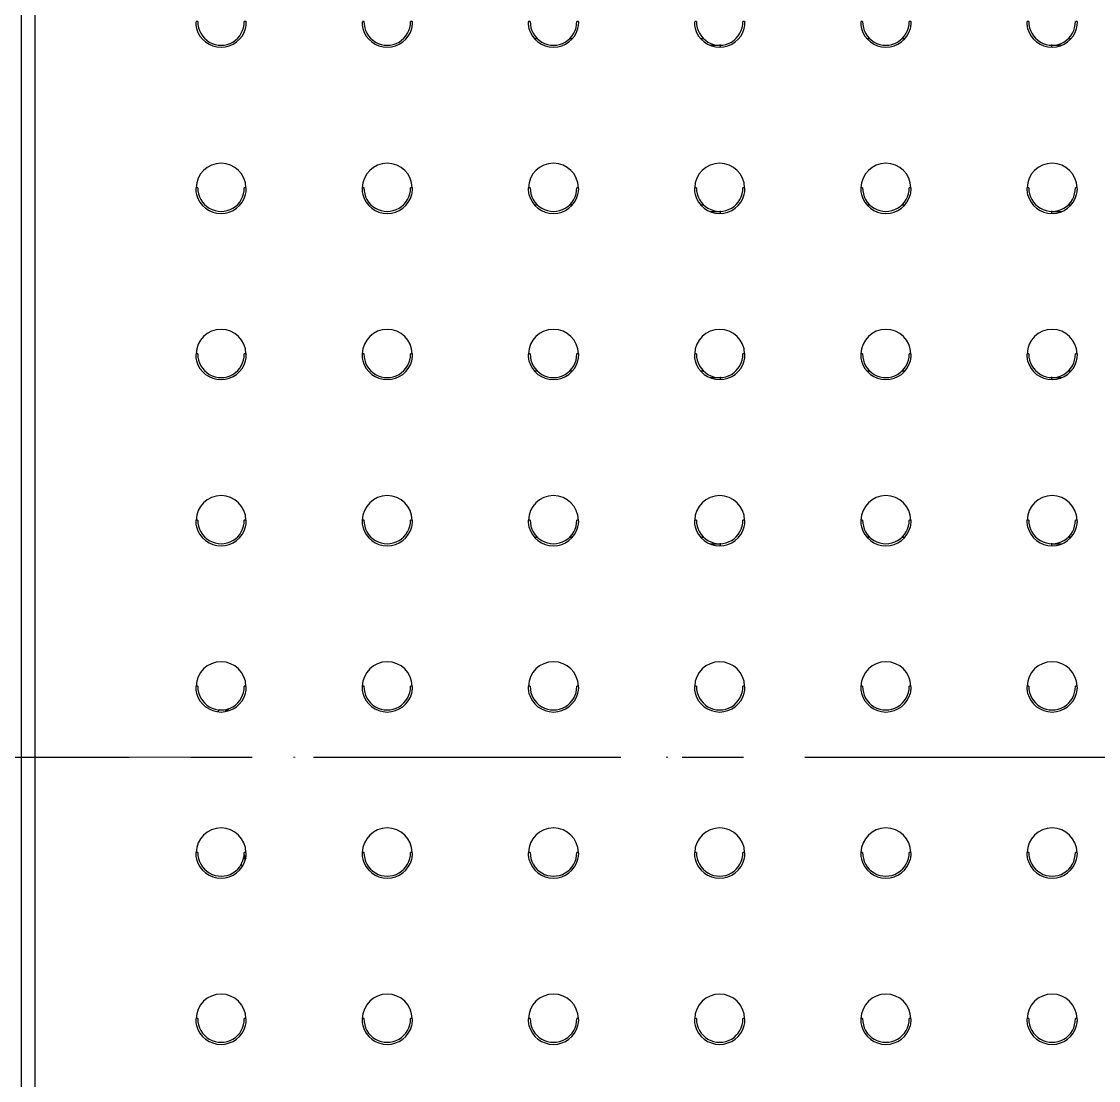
# Model space of a CAD drawing. Header units: millimetres. Extents: x 2151 to 2806, y 681 to 1136.
# Drawn here: x 2219.5 to 2284.3, y 1007.7 to 1071.4 of the extents above; entities that cross this region are included whole.
import ezdxf

# ---------------------------------------------------------------- set-up
doc = ezdxf.new("R2010")
doc.units = ezdxf.units.MM
doc.linetypes.add('CENTER', pattern=[50.8, 31.75, -6.35, 6.35, -6.35])
doc.linetypes.add('DIVIDE', pattern=[31.75, 12.7, -6.35, 0, -6.35, 0, -6.35])
doc.layers.add('hatch', color=56, linetype='Continuous', lineweight=9)

msp = doc.modelspace()

# ---------------------------------------------------------------- linework, layer by layer
at = {"color": 7, "linetype": 'Continuous'}
for p, q in [((2219.494, 966.39), (2219.494, 1086.39)), ((2220.294, 1086.39), (2220.294, 966.39)), ((2230.095, 1071.414), (2229.995, 1071.414)), ((2232.994, 1071.414), (2232.894, 1071.414)), ((2233, 1071.409), (2233.005, 1071.403)), ((2240.095, 1071.414), (2239.995, 1071.414)), ((2242.994, 1071.414), (2242.894, 1071.414)), ((2243, 1071.409), (2243.005, 1071.403)), ((2250.095, 1071.414), (2249.995, 1071.414)), ((2252.994, 1071.414), (2252.894, 1071.414)), ((2253, 1071.409), (2253.005, 1071.403)), ((2260.095, 1071.414), (2259.995, 1071.414)), ((2262.994, 1071.414), (2262.894, 1071.414)), ((2263, 1071.409), (2263.005, 1071.403)), ((2270.095, 1071.414), (2269.995, 1071.414)), ((2272.994, 1071.414), (2272.894, 1071.414)), ((2273, 1071.409), (2273.005, 1071.403)), ((2280.095, 1071.414), (2279.995, 1071.414)), ((2282.994, 1071.414), (2282.894, 1071.414)), ((2283, 1071.409), (2283.005, 1071.403)), ((2250.371, 1070.39), (2250.546, 1070.39)), ((2252.443, 1070.39), (2252.618, 1070.39)), ((2260.371, 1070.39), (2260.546, 1070.39)), ((2270.371, 1070.39), (2270.546, 1070.39)), ((2272.443, 1070.39), (2272.618, 1070.39)), ((2282.443, 1070.39), (2282.618, 1070.39)), ((2260.926, 1069.988), (2261.494, 1069.988)), ((2261.521, 1070.025), (2261.521, 1069.87)), ((2281.468, 1069.87), (2281.468, 1070.025)), ((2281.494, 1069.988), (2282.063, 1069.988)), ((2230.095, 1061.414), (2229.995, 1061.414)), ((2232.994, 1061.414), (2232.894, 1061.414)), ((2233, 1061.409), (2233.005, 1061.403)), ((2240.095, 1061.414), (2239.995, 1061.414)), ((2242.994, 1061.414), (2242.894, 1061.414)), ((2243, 1061.409), (2243.005, 1061.403)), ((2250.095, 1061.414), (2249.995, 1061.414)), ((2252.994, 1061.414), (2252.894, 1061.414)), ((2253, 1061.409), (2253.005, 1061.403)), ((2260.095, 1061.414), (2259.995, 1061.414)), ((2262.994, 1061.414), (2262.894, 1061.414)), ((2263, 1061.409), (2263.005, 1061.403)), ((2270.095, 1061.414), (2269.995, 1061.414)), ((2272.994, 1061.414), (2272.894, 1061.414)), ((2273, 1061.409), (2273.005, 1061.403)), ((2280.095, 1061.414), (2279.995, 1061.414)), ((2282.994, 1061.414), (2282.894, 1061.414)), ((2283, 1061.409), (2283.005, 1061.403)), ((2250.371, 1060.39), (2250.546, 1060.39)), ((2252.443, 1060.39), (2252.618, 1060.39)), ((2260.371, 1060.39), (2260.546, 1060.39)), ((2261.521, 1060.025), (2261.521, 1059.87)), ((2270.371, 1060.39), (2270.546, 1060.39)), ((2272.443, 1060.39), (2272.618, 1060.39)), ((2281.468, 1059.87), (2281.468, 1060.025)), ((2282.443, 1060.39), (2282.618, 1060.39)), ((2260.926, 1059.988), (2261.494, 1059.988)), ((2281.494, 1059.988), (2282.063, 1059.988)), ((2230.095, 1051.414), (2229.995, 1051.414)), ((2232.994, 1051.414), (2232.894, 1051.414)), ((2233, 1051.409), (2233.005, 1051.403)), ((2240.095, 1051.414), (2239.995, 1051.414)), ((2242.994, 1051.414), (2242.894, 1051.414)), ((2243, 1051.409), (2243.005, 1051.403)), ((2250.095, 1051.414), (2249.995, 1051.414)), ((2252.994, 1051.414), (2252.894, 1051.414)), ((2253, 1051.409), (2253.005, 1051.403)), ((2260.095, 1051.414), (2259.995, 1051.414)), ((2262.994, 1051.414), (2262.894, 1051.414)), ((2263, 1051.409), (2263.005, 1051.403)), ((2270.095, 1051.414), (2269.995, 1051.414)), ((2272.994, 1051.414), (2272.894, 1051.414)), ((2273, 1051.409), (2273.005, 1051.403)), ((2280.095, 1051.414), (2279.995, 1051.414)), ((2282.994, 1051.414), (2282.894, 1051.414)), ((2283, 1051.409), (2283.005, 1051.403)), ((2250.371, 1050.39), (2250.546, 1050.39)), ((2252.443, 1050.39), (2252.618, 1050.39)), ((2260.371, 1050.39), (2260.546, 1050.39)), ((2270.371, 1050.39), (2270.546, 1050.39)), ((2272.443, 1050.39), (2272.618, 1050.39)), ((2282.443, 1050.39), (2282.618, 1050.39)), ((2260.926, 1049.988), (2261.494, 1049.988)), ((2261.521, 1050.025), (2261.521, 1049.87)), ((2281.468, 1049.87), (2281.468, 1050.025)), ((2281.494, 1049.988), (2282.063, 1049.988)), ((2230.095, 1041.414), (2229.995, 1041.414)), ((2232.994, 1041.414), (2232.894, 1041.414)), ((2233, 1041.409), (2233.005, 1041.403)), ((2240.095, 1041.414), (2239.995, 1041.414)), ((2242.994, 1041.414), (2242.894, 1041.414)), ((2243, 1041.409), (2243.005, 1041.403)), ((2250.095, 1041.414), (2249.995, 1041.414)), ((2252.994, 1041.414), (2252.894, 1041.414)), ((2253, 1041.409), (2253.005, 1041.403)), ((2260.095, 1041.414), (2259.995, 1041.414)), ((2262.994, 1041.414), (2262.894, 1041.414)), ((2263, 1041.409), (2263.005, 1041.403)), ((2270.095, 1041.414), (2269.995, 1041.414)), ((2272.994, 1041.414), (2272.894, 1041.414)), ((2273, 1041.409), (2273.005, 1041.403)), ((2280.095, 1041.414), (2279.995, 1041.414)), ((2282.994, 1041.414), (2282.894, 1041.414)), ((2283, 1041.409), (2283.005, 1041.403)), ((2250.371, 1040.39), (2250.546, 1040.39)), ((2252.443, 1040.39), (2252.618, 1040.39)), ((2260.371, 1040.39), (2260.546, 1040.39)), ((2260.926, 1039.988), (2261.494, 1039.988)), ((2261.521, 1040.025), (2261.521, 1039.87)), ((2270.371, 1040.39), (2270.546, 1040.39)), ((2272.443, 1040.39), (2272.618, 1040.39)), ((2281.468, 1039.87), (2281.468, 1040.025)), ((2281.494, 1039.988), (2282.063, 1039.988)), ((2282.443, 1040.39), (2282.618, 1040.39)), ((2230.095, 1031.414), (2229.995, 1031.414)), ((2232.994, 1031.414), (2232.894, 1031.414)), ((2233, 1031.409), (2233.005, 1031.403)), ((2240.095, 1031.414), (2239.995, 1031.414)), ((2242.994, 1031.414), (2242.894, 1031.414)), ((2243, 1031.409), (2243.005, 1031.403)), ((2250.095, 1031.414), (2249.995, 1031.414)), ((2252.994, 1031.414), (2252.894, 1031.414)), ((2253, 1031.409), (2253.005, 1031.403)), ((2260.095, 1031.414), (2259.995, 1031.414)), ((2262.994, 1031.414), (2262.894, 1031.414)), ((2263, 1031.409), (2263.005, 1031.403)), ((2270.095, 1031.414), (2269.995, 1031.414)), ((2272.994, 1031.414), (2272.894, 1031.414)), ((2273, 1031.409), (2273.005, 1031.403)), ((2280.095, 1031.414), (2279.995, 1031.414)), ((2282.994, 1031.414), (2282.894, 1031.414)), ((2283, 1031.409), (2283.005, 1031.403)), ((2230.095, 1021.414), (2229.995, 1021.414)), ((2232.994, 1021.414), (2232.894, 1021.414)), ((2233, 1021.409), (2233.005, 1021.403)), ((2240.095, 1021.414), (2239.995, 1021.414)), ((2242.994, 1021.414), (2242.894, 1021.414)), ((2243, 1021.409), (2243.005, 1021.403)), ((2250.095, 1021.414), (2249.995, 1021.414)), ((2252.994, 1021.414), (2252.894, 1021.414)), ((2253, 1021.409), (2253.005, 1021.403)), ((2260.095, 1021.414), (2259.995, 1021.414)), ((2262.994, 1021.414), (2262.894, 1021.414)), ((2263, 1021.409), (2263.005, 1021.403)), ((2270.095, 1021.414), (2269.995, 1021.414)), ((2272.994, 1021.414), (2272.894, 1021.414)), ((2273, 1021.409), (2273.005, 1021.403)), ((2280.095, 1021.414), (2279.995, 1021.414)), ((2282.994, 1021.414), (2282.894, 1021.414)), ((2283, 1021.409), (2283.005, 1021.403)), ((2230.095, 1011.414), (2229.995, 1011.414)), ((2232.994, 1011.414), (2232.894, 1011.414)), ((2233, 1011.409), (2233.005, 1011.403)), ((2240.095, 1011.414), (2239.995, 1011.414)), ((2242.994, 1011.414), (2242.894, 1011.414)), ((2243, 1011.409), (2243.005, 1011.403)), ((2250.095, 1011.414), (2249.995, 1011.414)), ((2252.994, 1011.414), (2252.894, 1011.414)), ((2253, 1011.409), (2253.005, 1011.403)), ((2260.095, 1011.414), (2259.995, 1011.414)), ((2262.994, 1011.414), (2262.894, 1011.414)), ((2263, 1011.409), (2263.005, 1011.403)), ((2270.095, 1011.414), (2269.995, 1011.414)), ((2272.994, 1011.414), (2272.894, 1011.414)), ((2273, 1011.409), (2273.005, 1011.403)), ((2280.095, 1011.414), (2279.995, 1011.414)), ((2282.994, 1011.414), (2282.894, 1011.414)), ((2283, 1011.409), (2283.005, 1011.403))]:
    msp.add_line(p, q, dxfattribs=at)
at = {"color": 1, "linetype": 'CENTER', "ltscale": 0.582}
msp.add_line((2207.494, 1027.14), (2425.494, 1027.14), dxfattribs=at)
at = {"color": 7, "linetype": 'Continuous'}
for centre, radius, start, end in [((2231.295, 1071.339), 1.319, 187.31204, 194.7472), ((2231.494, 1071.39), 1.4, 178.99954, 1.00046), ((2241.295, 1071.339), 1.319, 187.31203, 194.7472), ((2241.494, 1071.39), 1.4, 178.99954, 1.00046), ((2251.295, 1071.339), 1.319, 187.31203, 194.7472), ((2251.494, 1071.39), 1.4, 178.99954, 1.00046), ((2261.295, 1071.339), 1.319, 187.31203, 194.7472), ((2261.494, 1071.39), 1.4, 178.99954, 1.00046), ((2271.295, 1071.339), 1.319, 187.31203, 194.7472), ((2271.494, 1071.39), 1.4, 178.99954, 1.00046), ((2281.295, 1071.339), 1.319, 187.31203, 194.7472), ((2281.494, 1071.39), 1.4, 178.99954, 1.00046), ((2231.494, 1071.39), 1.524, 194.67807, 345.32193), ((2241.494, 1071.39), 1.524, 194.67807, 345.32193), ((2251.494, 1071.39), 1.524, 194.67807, 345.32193), ((2261.494, 1071.39), 1.524, 194.67807, 345.32193), ((2271.494, 1071.39), 1.524, 194.67807, 345.32193), ((2281.494, 1071.39), 1.524, 194.67807, 345.32193), ((2231.494, 1061.39), 1.5, 0.93375, 179.06625), ((2241.494, 1061.39), 1.5, 0.93375, 179.06625), ((2251.494, 1061.39), 1.5, 0.93375, 179.06625), ((2261.494, 1061.39), 1.5, 0.93375, 179.06625), ((2271.494, 1061.39), 1.5, 0.93375, 179.06625), ((2281.494, 1061.39), 1.5, 0.93375, 179.06625), ((2231.494, 1061.39), 1.4, 178.99954, 1.00046), ((2241.494, 1061.39), 1.4, 178.99954, 1.00046), ((2251.494, 1061.39), 1.4, 178.99954, 1.00046), ((2261.494, 1061.39), 1.4, 178.99954, 1.00046), ((2271.494, 1061.39), 1.4, 178.99954, 1.00046), ((2281.494, 1061.39), 1.4, 178.99954, 1.00046), ((2231.295, 1061.339), 1.319, 187.31204, 194.7472), ((2231.494, 1061.39), 1.524, 194.67807, 345.32193), ((2241.295, 1061.339), 1.319, 187.31203, 194.7472), ((2241.494, 1061.39), 1.524, 194.67807, 345.32193), ((2251.295, 1061.339), 1.319, 187.31203, 194.7472), ((2251.494, 1061.39), 1.524, 194.67807, 345.32193), ((2261.295, 1061.339), 1.319, 187.31203, 194.7472), ((2261.494, 1061.39), 1.524, 194.67807, 345.32193), ((2271.295, 1061.339), 1.319, 187.31203, 194.7472), ((2271.494, 1061.39), 1.524, 194.67807, 345.32193), ((2281.295, 1061.339), 1.319, 187.31203, 194.7472), ((2281.494, 1061.39), 1.524, 194.67807, 345.32193), ((2231.494, 1051.39), 1.5, 0.93375, 179.06625), ((2241.494, 1051.39), 1.5, 0.93375, 179.06625), ((2251.494, 1051.39), 1.5, 0.93375, 179.06625), ((2261.494, 1051.39), 1.5, 0.93375, 179.06625), ((2271.494, 1051.39), 1.5, 0.93375, 179.06625), ((2281.494, 1051.39), 1.5, 0.93375, 179.06625), ((2231.295, 1051.339), 1.319, 187.31204, 194.7472), ((2231.494, 1051.39), 1.524, 194.67807, 345.32193), ((2231.494, 1051.39), 1.4, 178.99954, 1.00046), ((2241.295, 1051.339), 1.319, 187.31203, 194.7472), ((2241.494, 1051.39), 1.524, 194.67807, 345.32193), ((2241.494, 1051.39), 1.4, 178.99954, 1.00046), ((2251.295, 1051.339), 1.319, 187.31203, 194.7472), ((2251.494, 1051.39), 1.524, 194.67807, 345.32193), ((2251.494, 1051.39), 1.4, 178.99954, 1.00046), ((2261.295, 1051.339), 1.319, 187.31203, 194.7472), ((2261.494, 1051.39), 1.524, 194.67807, 345.32193), ((2261.494, 1051.39), 1.4, 178.99954, 1.00046), ((2271.295, 1051.339), 1.319, 187.31203, 194.7472), ((2271.494, 1051.39), 1.524, 194.67807, 345.32193), ((2271.494, 1051.39), 1.4, 178.99954, 1.00046), ((2281.295, 1051.339), 1.319, 187.31203, 194.7472), ((2281.494, 1051.39), 1.524, 194.67807, 345.32193), ((2281.494, 1051.39), 1.4, 178.99954, 1.00046), ((2231.494, 1041.39), 1.5, 0.93375, 179.06625), ((2241.494, 1041.39), 1.5, 0.93375, 179.06625), ((2251.494, 1041.39), 1.5, 0.93375, 179.06625), ((2261.494, 1041.39), 1.5, 0.93375, 179.06625), ((2271.494, 1041.39), 1.5, 0.93375, 179.06625), ((2281.494, 1041.39), 1.5, 0.93375, 179.06625), ((2231.494, 1041.39), 1.4, 178.99954, 1.00046), ((2241.494, 1041.39), 1.4, 178.99954, 1.00046), ((2251.494, 1041.39), 1.4, 178.99954, 1.00046), ((2261.494, 1041.39), 1.4, 178.99954, 1.00046), ((2271.494, 1041.39), 1.4, 178.99954, 1.00046), ((2281.494, 1041.39), 1.4, 178.99954, 1.00046), ((2231.295, 1041.339), 1.319, 187.31204, 194.7472), ((2231.494, 1041.39), 1.524, 194.67807, 345.32193), ((2241.295, 1041.339), 1.319, 187.31203, 194.7472), ((2241.494, 1041.39), 1.524, 194.67807, 345.32193), ((2251.295, 1041.339), 1.319, 187.31203, 194.7472), ((2251.494, 1041.39), 1.524, 194.67807, 345.32193), ((2261.295, 1041.339), 1.319, 187.31203, 194.7472), ((2261.494, 1041.39), 1.524, 194.67807, 345.32193), ((2271.295, 1041.339), 1.319, 187.31203, 194.7472), ((2271.494, 1041.39), 1.524, 194.67807, 345.32193), ((2281.295, 1041.339), 1.319, 187.31203, 194.7472), ((2281.494, 1041.39), 1.524, 194.67807, 345.32193), ((2231.494, 1031.39), 1.5, 0.93375, 179.06625), ((2241.494, 1031.39), 1.5, 0.93375, 179.06625), ((2251.494, 1031.39), 1.5, 0.93375, 179.06625), ((2261.494, 1031.39), 1.5, 0.93375, 179.06625), ((2271.494, 1031.39), 1.5, 0.93375, 179.06625), ((2281.494, 1031.39), 1.5, 0.93375, 179.06625), ((2231.295, 1031.339), 1.319, 187.31204, 194.7472), ((2231.494, 1031.39), 1.524, 194.67807, 345.32193), ((2231.494, 1031.39), 1.4, 178.99954, 1.00046), ((2241.295, 1031.339), 1.319, 187.31203, 194.7472), ((2241.494, 1031.39), 1.524, 194.67807, 345.32193), ((2241.494, 1031.39), 1.4, 178.99954, 1.00046), ((2251.295, 1031.339), 1.319, 187.31203, 194.7472), ((2251.494, 1031.39), 1.524, 194.67807, 345.32193), ((2251.494, 1031.39), 1.4, 178.99954, 1.00046), ((2261.295, 1031.339), 1.319, 187.31203, 194.7472), ((2261.494, 1031.39), 1.524, 194.67807, 345.32193), ((2261.494, 1031.39), 1.4, 178.99954, 1.00046), ((2271.295, 1031.339), 1.319, 187.31203, 194.7472), ((2271.494, 1031.39), 1.524, 194.67807, 345.32193), ((2271.494, 1031.39), 1.4, 178.99954, 1.00046), ((2281.295, 1031.339), 1.319, 187.31203, 194.7472), ((2281.494, 1031.39), 1.524, 194.67807, 345.32193), ((2281.494, 1031.39), 1.4, 178.99954, 1.00046), ((2227.894, 1033.691), 5.097, 311.63284, 313.85709), ((2227.893, 1033.691), 5.402, 315.45965, 317.29807), ((2227.896, 1033.687), 5.449, 316.11277, 318.43908), ((2231.494, 1021.39), 1.5, 0.93375, 179.06625), ((2241.494, 1021.39), 1.5, 0.93375, 179.06625), ((2251.494, 1021.39), 1.5, 0.93375, 179.06625), ((2261.494, 1021.39), 1.5, 0.93375, 179.06625), ((2271.494, 1021.39), 1.5, 0.93375, 179.06625), ((2281.494, 1021.39), 1.5, 0.93375, 179.06625), ((2231.295, 1021.339), 1.319, 187.31204, 194.7472), ((2231.494, 1021.39), 1.4, 178.99954, 1.00046), ((2227.911, 1019.094), 5.384, 20.65424, 22.65615), ((2227.904, 1019.091), 5.444, 20.67834, 23.44729), ((2241.295, 1021.339), 1.319, 187.31203, 194.7472), ((2241.494, 1021.39), 1.4, 178.99954, 1.00046), ((2251.295, 1021.339), 1.319, 187.31203, 194.7472), ((2251.494, 1021.39), 1.4, 178.99954, 1.00046), ((2261.295, 1021.339), 1.319, 187.31203, 194.7472), ((2261.494, 1021.39), 1.4, 178.99954, 1.00046), ((2271.295, 1021.339), 1.319, 187.31203, 194.7472), ((2271.494, 1021.39), 1.4, 178.99954, 1.00046), ((2281.295, 1021.339), 1.319, 187.31203, 194.7472), ((2281.494, 1021.39), 1.4, 178.99954, 1.00046), ((2231.494, 1021.39), 1.524, 194.67807, 345.32193), ((2227.937, 1019.103), 5.051, 16.62814, 18.61091), ((2241.494, 1021.39), 1.524, 194.67807, 345.32193), ((2251.494, 1021.39), 1.524, 194.67807, 345.32193), ((2261.494, 1021.39), 1.524, 194.67807, 345.32193), ((2271.494, 1021.39), 1.524, 194.67807, 345.32193), ((2281.494, 1021.39), 1.524, 194.67807, 345.32193), ((2231.494, 1011.39), 1.5, 0.93375, 179.06625), ((2241.494, 1011.39), 1.5, 0.93375, 179.06625), ((2251.494, 1011.39), 1.5, 0.93375, 179.06625), ((2261.494, 1011.39), 1.5, 0.93375, 179.06625), ((2271.494, 1011.39), 1.5, 0.93375, 179.06625), ((2281.494, 1011.39), 1.5, 0.93375, 179.06625), ((2231.494, 1011.39), 1.4, 178.99954, 1.00046), ((2241.494, 1011.39), 1.4, 178.99954, 1.00046), ((2251.494, 1011.39), 1.4, 178.99954, 1.00046), ((2261.494, 1011.39), 1.4, 178.99954, 1.00046), ((2271.494, 1011.39), 1.4, 178.99954, 1.00046), ((2281.494, 1011.39), 1.4, 178.99954, 1.00046), ((2231.295, 1011.339), 1.319, 187.31204, 194.7472), ((2231.494, 1011.39), 1.524, 194.67807, 345.32193), ((2241.295, 1011.339), 1.319, 187.31203, 194.7472), ((2241.494, 1011.39), 1.524, 194.67807, 345.32193), ((2251.295, 1011.339), 1.319, 187.31203, 194.7472), ((2251.494, 1011.39), 1.524, 194.67807, 345.32193), ((2261.295, 1011.339), 1.319, 187.31203, 194.7472), ((2261.494, 1011.39), 1.524, 194.67807, 345.32193), ((2271.295, 1011.339), 1.319, 187.31203, 194.7472), ((2271.494, 1011.39), 1.524, 194.67807, 345.32193), ((2281.295, 1011.339), 1.319, 187.31203, 194.7472), ((2281.494, 1011.39), 1.524, 194.67807, 345.32193)]:
    msp.add_arc(centre, radius, start, end, dxfattribs=at)
for points, start_tangent, end_tangent in [([(2229.98, 1071.39), (2229.977, 1071.309), (2229.987, 1071.171)], (-0.12877, -0.991674), (0.125955, -0.992036)), ([(2229.981, 1071.399), (2229.98, 1071.39)], (-0.256012, -0.966674), (-0.12877, -0.991674)), ([(2229.984, 1071.403), (2229.981, 1071.399)], (-0.710254, -0.703945), (-0.256012, -0.966674)), ([(2232.969, 1071.003), (2233.002, 1071.171), (2233.012, 1071.309), (2233.009, 1071.39)], (0.253388, 0.967365), (-0.12877, 0.991674)), ([(2233.009, 1071.39), (2233.007, 1071.399), (2233.005, 1071.4)], (-0.12877, 0.991674), (-0.964125, 0.265449)), ([(2239.98, 1071.39), (2239.977, 1071.309), (2239.987, 1071.171)], (-0.12877, -0.991674), (0.125954, -0.992036)), ([(2239.981, 1071.399), (2239.98, 1071.39)], (-0.256012, -0.966674), (-0.12877, -0.991674)), ([(2239.984, 1071.403), (2239.981, 1071.399)], (-0.710254, -0.703945), (-0.256012, -0.966674)), ([(2242.969, 1071.003), (2243.002, 1071.171), (2243.012, 1071.309), (2243.009, 1071.39)], (0.253388, 0.967365), (-0.12877, 0.991674)), ([(2243.009, 1071.39), (2243.007, 1071.399), (2243.005, 1071.4)], (-0.12877, 0.991674), (-0.964125, 0.265448)), ([(2249.98, 1071.39), (2249.977, 1071.309), (2249.987, 1071.171)], (-0.12877, -0.991674), (0.125954, -0.992036)), ([(2249.981, 1071.399), (2249.98, 1071.39)], (-0.256012, -0.966674), (-0.12877, -0.991674)), ([(2249.984, 1071.403), (2249.981, 1071.399)], (-0.710254, -0.703945), (-0.256012, -0.966674)), ([(2252.969, 1071.003), (2253.002, 1071.171), (2253.012, 1071.309), (2253.009, 1071.39)], (0.253388, 0.967365), (-0.12877, 0.991674)), ([(2253.009, 1071.39), (2253.007, 1071.399), (2253.005, 1071.4)], (-0.12877, 0.991674), (-0.964125, 0.265448)), ([(2259.98, 1071.39), (2259.977, 1071.309), (2259.987, 1071.171)], (-0.12877, -0.991674), (0.125954, -0.992036)), ([(2259.981, 1071.399), (2259.98, 1071.39)], (-0.256012, -0.966674), (-0.12877, -0.991674)), ([(2259.984, 1071.403), (2259.981, 1071.399)], (-0.710254, -0.703945), (-0.256012, -0.966674)), ([(2262.969, 1071.003), (2263.002, 1071.171), (2263.012, 1071.309), (2263.009, 1071.39)], (0.253388, 0.967365), (-0.12877, 0.991674)), ([(2263.009, 1071.39), (2263.007, 1071.399), (2263.005, 1071.4)], (-0.12877, 0.991674), (-0.964125, 0.265448)), ([(2269.98, 1071.39), (2269.977, 1071.309), (2269.987, 1071.171)], (-0.12877, -0.991674), (0.125954, -0.992036)), ([(2269.981, 1071.399), (2269.98, 1071.39)], (-0.256012, -0.966674), (-0.12877, -0.991674)), ([(2269.984, 1071.403), (2269.981, 1071.399)], (-0.710254, -0.703945), (-0.256012, -0.966674)), ([(2272.969, 1071.003), (2273.002, 1071.171), (2273.012, 1071.309), (2273.009, 1071.39)], (0.253388, 0.967365), (-0.12877, 0.991674)), ([(2273.009, 1071.39), (2273.007, 1071.399), (2273.005, 1071.4)], (-0.12877, 0.991674), (-0.964125, 0.265448)), ([(2279.98, 1071.39), (2279.977, 1071.309), (2279.987, 1071.171)], (-0.12877, -0.991674), (0.125954, -0.992036)), ([(2279.981, 1071.399), (2279.98, 1071.39)], (-0.256012, -0.966674), (-0.12877, -0.991674)), ([(2279.984, 1071.403), (2279.981, 1071.399)], (-0.710254, -0.703945), (-0.256012, -0.966674)), ([(2282.969, 1071.003), (2283.002, 1071.171), (2283.012, 1071.309), (2283.009, 1071.39)], (0.253388, 0.967365), (-0.12877, 0.991674)), ([(2283.009, 1071.39), (2283.007, 1071.399), (2283.005, 1071.4)], (-0.12877, 0.991674), (-0.964125, 0.265448)), ([(2229.98, 1061.39), (2229.977, 1061.309), (2229.987, 1061.171)], (-0.12877, -0.991674), (0.125955, -0.992036)), ([(2229.981, 1061.399), (2229.98, 1061.39)], (-0.256012, -0.966674), (-0.12877, -0.991674)), ([(2229.984, 1061.403), (2229.981, 1061.399)], (-0.710254, -0.703945), (-0.256012, -0.966674)), ([(2232.969, 1061.003), (2233.002, 1061.171), (2233.012, 1061.309), (2233.009, 1061.39)], (0.253388, 0.967365), (-0.12877, 0.991674)), ([(2233.009, 1061.39), (2233.007, 1061.399), (2233.005, 1061.4)], (-0.12877, 0.991674), (-0.964125, 0.265449)), ([(2239.98, 1061.39), (2239.977, 1061.309), (2239.987, 1061.171)], (-0.12877, -0.991674), (0.125954, -0.992036)), ([(2239.981, 1061.399), (2239.98, 1061.39)], (-0.256012, -0.966674), (-0.12877, -0.991674)), ([(2239.984, 1061.403), (2239.981, 1061.399)], (-0.710254, -0.703945), (-0.256012, -0.966674)), ([(2242.969, 1061.003), (2243.002, 1061.171), (2243.012, 1061.309), (2243.009, 1061.39)], (0.253388, 0.967365), (-0.12877, 0.991674)), ([(2243.009, 1061.39), (2243.007, 1061.399), (2243.005, 1061.4)], (-0.12877, 0.991674), (-0.964125, 0.265448)), ([(2249.98, 1061.39), (2249.977, 1061.309), (2249.987, 1061.171)], (-0.12877, -0.991674), (0.125954, -0.992036)), ([(2249.981, 1061.399), (2249.98, 1061.39)], (-0.256012, -0.966674), (-0.12877, -0.991674)), ([(2249.984, 1061.403), (2249.981, 1061.399)], (-0.710254, -0.703945), (-0.256012, -0.966674)), ([(2252.969, 1061.003), (2253.002, 1061.171), (2253.012, 1061.309), (2253.009, 1061.39)], (0.253388, 0.967365), (-0.12877, 0.991674)), ([(2253.009, 1061.39), (2253.007, 1061.399), (2253.005, 1061.4)], (-0.12877, 0.991674), (-0.964125, 0.265448)), ([(2259.98, 1061.39), (2259.977, 1061.309), (2259.987, 1061.171)], (-0.12877, -0.991674), (0.125954, -0.992036)), ([(2259.981, 1061.399), (2259.98, 1061.39)], (-0.256012, -0.966674), (-0.12877, -0.991674)), ([(2259.984, 1061.403), (2259.981, 1061.399)], (-0.710254, -0.703945), (-0.256012, -0.966674)), ([(2262.969, 1061.003), (2263.002, 1061.171), (2263.012, 1061.309), (2263.009, 1061.39)], (0.253388, 0.967365), (-0.12877, 0.991674)), ([(2263.009, 1061.39), (2263.007, 1061.399), (2263.005, 1061.4)], (-0.12877, 0.991674), (-0.964125, 0.265448)), ([(2269.98, 1061.39), (2269.977, 1061.309), (2269.987, 1061.171)], (-0.12877, -0.991674), (0.125954, -0.992036)), ([(2269.981, 1061.399), (2269.98, 1061.39)], (-0.256012, -0.966674), (-0.12877, -0.991674)), ([(2269.984, 1061.403), (2269.981, 1061.399)], (-0.710254, -0.703945), (-0.256012, -0.966674)), ([(2272.969, 1061.003), (2273.002, 1061.171), (2273.012, 1061.309), (2273.009, 1061.39)], (0.253388, 0.967365), (-0.12877, 0.991674)), ([(2273.009, 1061.39), (2273.007, 1061.399), (2273.005, 1061.4)], (-0.12877, 0.991674), (-0.964125, 0.265448)), ([(2279.98, 1061.39), (2279.977, 1061.309), (2279.987, 1061.171)], (-0.12877, -0.991674), (0.125954, -0.992036)), ([(2279.981, 1061.399), (2279.98, 1061.39)], (-0.256012, -0.966674), (-0.12877, -0.991674)), ([(2279.984, 1061.403), (2279.981, 1061.399)], (-0.710254, -0.703945), (-0.256012, -0.966674)), ([(2282.969, 1061.003), (2283.002, 1061.171), (2283.012, 1061.309), (2283.009, 1061.39)], (0.253388, 0.967365), (-0.12877, 0.991674)), ([(2283.009, 1061.39), (2283.007, 1061.399), (2283.005, 1061.4)], (-0.12877, 0.991674), (-0.964125, 0.265448)), ([(2229.98, 1051.39), (2229.977, 1051.309), (2229.987, 1051.171)], (-0.12877, -0.991674), (0.125955, -0.992036)), ([(2229.981, 1051.399), (2229.98, 1051.39)], (-0.256012, -0.966674), (-0.12877, -0.991674)), ([(2229.984, 1051.403), (2229.981, 1051.399)], (-0.710254, -0.703945), (-0.256012, -0.966674)), ([(2232.969, 1051.003), (2233.002, 1051.171), (2233.012, 1051.309), (2233.009, 1051.39)], (0.253388, 0.967365), (-0.12877, 0.991674)), ([(2233.009, 1051.39), (2233.007, 1051.399), (2233.005, 1051.4)], (-0.12877, 0.991674), (-0.964125, 0.265449)), ([(2239.98, 1051.39), (2239.977, 1051.309), (2239.987, 1051.171)], (-0.12877, -0.991674), (0.125954, -0.992036)), ([(2239.981, 1051.399), (2239.98, 1051.39)], (-0.256012, -0.966674), (-0.12877, -0.991674)), ([(2239.984, 1051.403), (2239.981, 1051.399)], (-0.710254, -0.703945), (-0.256012, -0.966674)), ([(2242.969, 1051.003), (2243.002, 1051.171), (2243.012, 1051.309), (2243.009, 1051.39)], (0.253388, 0.967365), (-0.12877, 0.991674)), ([(2243.009, 1051.39), (2243.007, 1051.399), (2243.005, 1051.4)], (-0.12877, 0.991674), (-0.964125, 0.265448)), ([(2249.98, 1051.39), (2249.977, 1051.309), (2249.987, 1051.171)], (-0.12877, -0.991674), (0.125954, -0.992036)), ([(2249.981, 1051.399), (2249.98, 1051.39)], (-0.256012, -0.966674), (-0.12877, -0.991674)), ([(2249.984, 1051.403), (2249.981, 1051.399)], (-0.710254, -0.703945), (-0.256012, -0.966674)), ([(2252.969, 1051.003), (2253.002, 1051.171), (2253.012, 1051.309), (2253.009, 1051.39)], (0.253388, 0.967365), (-0.12877, 0.991674)), ([(2253.009, 1051.39), (2253.007, 1051.399), (2253.005, 1051.4)], (-0.12877, 0.991674), (-0.964125, 0.265448)), ([(2259.98, 1051.39), (2259.977, 1051.309), (2259.987, 1051.171)], (-0.12877, -0.991674), (0.125954, -0.992036)), ([(2259.981, 1051.399), (2259.98, 1051.39)], (-0.256012, -0.966674), (-0.12877, -0.991674)), ([(2259.984, 1051.403), (2259.981, 1051.399)], (-0.710254, -0.703945), (-0.256012, -0.966674)), ([(2262.969, 1051.003), (2263.002, 1051.171), (2263.012, 1051.309), (2263.009, 1051.39)], (0.253388, 0.967365), (-0.12877, 0.991674)), ([(2263.009, 1051.39), (2263.007, 1051.399), (2263.005, 1051.4)], (-0.12877, 0.991674), (-0.964125, 0.265448)), ([(2269.98, 1051.39), (2269.977, 1051.309), (2269.987, 1051.171)], (-0.12877, -0.991674), (0.125954, -0.992036)), ([(2269.981, 1051.399), (2269.98, 1051.39)], (-0.256012, -0.966674), (-0.12877, -0.991674)), ([(2269.984, 1051.403), (2269.981, 1051.399)], (-0.710254, -0.703945), (-0.256012, -0.966674)), ([(2272.969, 1051.003), (2273.002, 1051.171), (2273.012, 1051.309), (2273.009, 1051.39)], (0.253388, 0.967365), (-0.12877, 0.991674)), ([(2273.009, 1051.39), (2273.007, 1051.399), (2273.005, 1051.4)], (-0.12877, 0.991674), (-0.964125, 0.265448)), ([(2279.98, 1051.39), (2279.977, 1051.309), (2279.987, 1051.171)], (-0.12877, -0.991674), (0.125954, -0.992036)), ([(2279.981, 1051.399), (2279.98, 1051.39)], (-0.256012, -0.966674), (-0.12877, -0.991674)), ([(2279.984, 1051.403), (2279.981, 1051.399)], (-0.710254, -0.703945), (-0.256012, -0.966674)), ([(2282.969, 1051.003), (2283.002, 1051.171), (2283.012, 1051.309), (2283.009, 1051.39)], (0.253388, 0.967365), (-0.12877, 0.991674)), ([(2283.009, 1051.39), (2283.007, 1051.399), (2283.005, 1051.4)], (-0.12877, 0.991674), (-0.964125, 0.265448)), ([(2229.98, 1041.39), (2229.977, 1041.309), (2229.987, 1041.171)], (-0.12877, -0.991674), (0.125955, -0.992036)), ([(2229.981, 1041.399), (2229.98, 1041.39)], (-0.256012, -0.966674), (-0.12877, -0.991674)), ([(2229.984, 1041.403), (2229.981, 1041.399)], (-0.710254, -0.703945), (-0.256012, -0.966674)), ([(2232.969, 1041.003), (2233.002, 1041.171), (2233.012, 1041.309), (2233.009, 1041.39)], (0.253388, 0.967365), (-0.12877, 0.991674)), ([(2233.009, 1041.39), (2233.007, 1041.399), (2233.005, 1041.4)], (-0.12877, 0.991674), (-0.964125, 0.265449)), ([(2239.98, 1041.39), (2239.977, 1041.309), (2239.987, 1041.171)], (-0.12877, -0.991674), (0.125954, -0.992036)), ([(2239.981, 1041.399), (2239.98, 1041.39)], (-0.256012, -0.966674), (-0.12877, -0.991674)), ([(2239.984, 1041.403), (2239.981, 1041.399)], (-0.710254, -0.703945), (-0.256012, -0.966674)), ([(2242.969, 1041.003), (2243.002, 1041.171), (2243.012, 1041.309), (2243.009, 1041.39)], (0.253388, 0.967365), (-0.12877, 0.991674)), ([(2243.009, 1041.39), (2243.007, 1041.399), (2243.005, 1041.4)], (-0.12877, 0.991674), (-0.964125, 0.265448)), ([(2249.98, 1041.39), (2249.977, 1041.309), (2249.987, 1041.171)], (-0.12877, -0.991674), (0.125954, -0.992036)), ([(2249.981, 1041.399), (2249.98, 1041.39)], (-0.256012, -0.966674), (-0.12877, -0.991674)), ([(2249.984, 1041.403), (2249.981, 1041.399)], (-0.710254, -0.703945), (-0.256012, -0.966674)), ([(2252.969, 1041.003), (2253.002, 1041.171), (2253.012, 1041.309), (2253.009, 1041.39)], (0.253388, 0.967365), (-0.12877, 0.991674)), ([(2253.009, 1041.39), (2253.007, 1041.399), (2253.005, 1041.4)], (-0.12877, 0.991674), (-0.964125, 0.265448)), ([(2259.98, 1041.39), (2259.977, 1041.309), (2259.987, 1041.171)], (-0.12877, -0.991674), (0.125954, -0.992036)), ([(2259.981, 1041.399), (2259.98, 1041.39)], (-0.256012, -0.966674), (-0.12877, -0.991674)), ([(2259.984, 1041.403), (2259.981, 1041.399)], (-0.710254, -0.703945), (-0.256012, -0.966674)), ([(2262.969, 1041.003), (2263.002, 1041.171), (2263.012, 1041.309), (2263.009, 1041.39)], (0.253388, 0.967365), (-0.12877, 0.991674)), ([(2263.009, 1041.39), (2263.007, 1041.399), (2263.005, 1041.4)], (-0.12877, 0.991674), (-0.964125, 0.265448)), ([(2269.98, 1041.39), (2269.977, 1041.309), (2269.987, 1041.171)], (-0.12877, -0.991674), (0.125954, -0.992036)), ([(2269.981, 1041.399), (2269.98, 1041.39)], (-0.256012, -0.966674), (-0.12877, -0.991674)), ([(2269.984, 1041.403), (2269.981, 1041.399)], (-0.710254, -0.703945), (-0.256012, -0.966674)), ([(2272.969, 1041.003), (2273.002, 1041.171), (2273.012, 1041.309), (2273.009, 1041.39)], (0.253388, 0.967365), (-0.12877, 0.991674)), ([(2273.009, 1041.39), (2273.007, 1041.399), (2273.005, 1041.4)], (-0.12877, 0.991674), (-0.964125, 0.265448)), ([(2279.98, 1041.39), (2279.977, 1041.309), (2279.987, 1041.171)], (-0.12877, -0.991674), (0.125954, -0.992036)), ([(2279.981, 1041.399), (2279.98, 1041.39)], (-0.256012, -0.966674), (-0.12877, -0.991674)), ([(2279.984, 1041.403), (2279.981, 1041.399)], (-0.710254, -0.703945), (-0.256012, -0.966674)), ([(2282.969, 1041.003), (2283.002, 1041.171), (2283.012, 1041.309), (2283.009, 1041.39)], (0.253388, 0.967365), (-0.12877, 0.991674)), ([(2283.009, 1041.39), (2283.007, 1041.399), (2283.005, 1041.4)], (-0.12877, 0.991674), (-0.964125, 0.265448)), ([(2229.98, 1031.39), (2229.977, 1031.309), (2229.987, 1031.171)], (-0.12877, -0.991674), (0.125955, -0.992036)), ([(2229.981, 1031.399), (2229.98, 1031.39)], (-0.256012, -0.966674), (-0.12877, -0.991674)), ([(2229.984, 1031.403), (2229.981, 1031.399)], (-0.710254, -0.703945), (-0.256012, -0.966674)), ([(2232.969, 1031.003), (2233.002, 1031.171), (2233.012, 1031.309), (2233.009, 1031.39)], (0.253388, 0.967365), (-0.12877, 0.991674)), ([(2233.009, 1031.39), (2233.007, 1031.399), (2233.005, 1031.4)], (-0.12877, 0.991674), (-0.964125, 0.265449)), ([(2239.98, 1031.39), (2239.977, 1031.309), (2239.987, 1031.171)], (-0.12877, -0.991674), (0.125954, -0.992036)), ([(2239.981, 1031.399), (2239.98, 1031.39)], (-0.256012, -0.966674), (-0.12877, -0.991674)), ([(2239.984, 1031.403), (2239.981, 1031.399)], (-0.710254, -0.703945), (-0.256012, -0.966674)), ([(2242.969, 1031.003), (2243.002, 1031.171), (2243.012, 1031.309), (2243.009, 1031.39)], (0.253388, 0.967365), (-0.12877, 0.991674)), ([(2243.009, 1031.39), (2243.007, 1031.399), (2243.005, 1031.4)], (-0.12877, 0.991674), (-0.964125, 0.265448)), ([(2249.98, 1031.39), (2249.977, 1031.309), (2249.987, 1031.171)], (-0.12877, -0.991674), (0.125954, -0.992036)), ([(2249.981, 1031.399), (2249.98, 1031.39)], (-0.256012, -0.966674), (-0.12877, -0.991674)), ([(2249.984, 1031.403), (2249.981, 1031.399)], (-0.710254, -0.703945), (-0.256012, -0.966674)), ([(2252.969, 1031.003), (2253.002, 1031.171), (2253.012, 1031.309), (2253.009, 1031.39)], (0.253388, 0.967365), (-0.12877, 0.991674)), ([(2253.009, 1031.39), (2253.007, 1031.399), (2253.005, 1031.4)], (-0.12877, 0.991674), (-0.964125, 0.265448)), ([(2259.98, 1031.39), (2259.977, 1031.309), (2259.987, 1031.171)], (-0.12877, -0.991674), (0.125954, -0.992036)), ([(2259.981, 1031.399), (2259.98, 1031.39)], (-0.256012, -0.966674), (-0.12877, -0.991674)), ([(2259.984, 1031.403), (2259.981, 1031.399)], (-0.710254, -0.703945), (-0.256012, -0.966674)), ([(2262.969, 1031.003), (2263.002, 1031.171), (2263.012, 1031.309), (2263.009, 1031.39)], (0.253388, 0.967365), (-0.12877, 0.991674)), ([(2263.009, 1031.39), (2263.007, 1031.399), (2263.005, 1031.4)], (-0.12877, 0.991674), (-0.964125, 0.265448)), ([(2269.98, 1031.39), (2269.977, 1031.309), (2269.987, 1031.171)], (-0.12877, -0.991674), (0.125954, -0.992036)), ([(2269.981, 1031.399), (2269.98, 1031.39)], (-0.256012, -0.966674), (-0.12877, -0.991674)), ([(2269.984, 1031.403), (2269.981, 1031.399)], (-0.710254, -0.703945), (-0.256012, -0.966674)), ([(2272.969, 1031.003), (2273.002, 1031.171), (2273.012, 1031.309), (2273.009, 1031.39)], (0.253388, 0.967365), (-0.12877, 0.991674)), ([(2273.009, 1031.39), (2273.007, 1031.399), (2273.005, 1031.4)], (-0.12877, 0.991674), (-0.964125, 0.265448)), ([(2279.98, 1031.39), (2279.977, 1031.309), (2279.987, 1031.171)], (-0.12877, -0.991674), (0.125954, -0.992036)), ([(2279.981, 1031.399), (2279.98, 1031.39)], (-0.256012, -0.966674), (-0.12877, -0.991674)), ([(2279.984, 1031.403), (2279.981, 1031.399)], (-0.710254, -0.703945), (-0.256012, -0.966674)), ([(2282.969, 1031.003), (2283.002, 1031.171), (2283.012, 1031.309), (2283.009, 1031.39)], (0.253388, 0.967365), (-0.12877, 0.991674)), ([(2283.009, 1031.39), (2283.007, 1031.399), (2283.005, 1031.4)], (-0.12877, 0.991674), (-0.964125, 0.265448)), ([(2229.98, 1021.39), (2229.977, 1021.309), (2229.987, 1021.171)], (-0.12877, -0.991674), (0.125955, -0.992036)), ([(2229.981, 1021.399), (2229.98, 1021.39)], (-0.256012, -0.966674), (-0.12877, -0.991674)), ([(2229.984, 1021.403), (2229.981, 1021.399)], (-0.710254, -0.703945), (-0.256012, -0.966674)), ([(2232.969, 1021.003), (2233.002, 1021.171), (2233.012, 1021.309), (2233.009, 1021.39)], (0.253388, 0.967365), (-0.12877, 0.991674)), ([(2233.009, 1021.39), (2233.007, 1021.399), (2233.005, 1021.4)], (-0.12877, 0.991674), (-0.964125, 0.265449)), ([(2239.98, 1021.39), (2239.977, 1021.309), (2239.987, 1021.171)], (-0.12877, -0.991674), (0.125954, -0.992036)), ([(2239.981, 1021.399), (2239.98, 1021.39)], (-0.256012, -0.966674), (-0.12877, -0.991674)), ([(2239.984, 1021.403), (2239.981, 1021.399)], (-0.710254, -0.703945), (-0.256012, -0.966674)), ([(2242.969, 1021.003), (2243.002, 1021.171), (2243.012, 1021.309), (2243.009, 1021.39)], (0.253388, 0.967365), (-0.12877, 0.991674)), ([(2243.009, 1021.39), (2243.007, 1021.399), (2243.005, 1021.4)], (-0.12877, 0.991674), (-0.964125, 0.265448)), ([(2249.98, 1021.39), (2249.977, 1021.309), (2249.987, 1021.171)], (-0.12877, -0.991674), (0.125954, -0.992036)), ([(2249.981, 1021.399), (2249.98, 1021.39)], (-0.256012, -0.966674), (-0.12877, -0.991674)), ([(2249.984, 1021.403), (2249.981, 1021.399)], (-0.710254, -0.703945), (-0.256012, -0.966674)), ([(2252.969, 1021.003), (2253.002, 1021.171), (2253.012, 1021.309), (2253.009, 1021.39)], (0.253388, 0.967365), (-0.12877, 0.991674)), ([(2253.009, 1021.39), (2253.007, 1021.399), (2253.005, 1021.4)], (-0.12877, 0.991674), (-0.964125, 0.265448)), ([(2259.98, 1021.39), (2259.977, 1021.309), (2259.987, 1021.171)], (-0.12877, -0.991674), (0.125954, -0.992036)), ([(2259.981, 1021.399), (2259.98, 1021.39)], (-0.256012, -0.966674), (-0.12877, -0.991674)), ([(2259.984, 1021.403), (2259.981, 1021.399)], (-0.710254, -0.703945), (-0.256012, -0.966674)), ([(2262.969, 1021.003), (2263.002, 1021.171), (2263.012, 1021.309), (2263.009, 1021.39)], (0.253388, 0.967365), (-0.12877, 0.991674)), ([(2263.009, 1021.39), (2263.007, 1021.399), (2263.005, 1021.4)], (-0.12877, 0.991674), (-0.964125, 0.265448)), ([(2269.98, 1021.39), (2269.977, 1021.309), (2269.987, 1021.171)], (-0.12877, -0.991674), (0.125954, -0.992036)), ([(2269.981, 1021.399), (2269.98, 1021.39)], (-0.256012, -0.966674), (-0.12877, -0.991674)), ([(2269.984, 1021.403), (2269.981, 1021.399)], (-0.710254, -0.703945), (-0.256012, -0.966674)), ([(2272.969, 1021.003), (2273.002, 1021.171), (2273.012, 1021.309), (2273.009, 1021.39)], (0.253388, 0.967365), (-0.12877, 0.991674)), ([(2273.009, 1021.39), (2273.007, 1021.399), (2273.005, 1021.4)], (-0.12877, 0.991674), (-0.964125, 0.265448)), ([(2279.98, 1021.39), (2279.977, 1021.309), (2279.987, 1021.171)], (-0.12877, -0.991674), (0.125954, -0.992036)), ([(2279.981, 1021.399), (2279.98, 1021.39)], (-0.256012, -0.966674), (-0.12877, -0.991674)), ([(2279.984, 1021.403), (2279.981, 1021.399)], (-0.710254, -0.703945), (-0.256012, -0.966674)), ([(2282.969, 1021.003), (2283.002, 1021.171), (2283.012, 1021.309), (2283.009, 1021.39)], (0.253388, 0.967365), (-0.12877, 0.991674)), ([(2283.009, 1021.39), (2283.007, 1021.399), (2283.005, 1021.4)], (-0.12877, 0.991674), (-0.964125, 0.265448)), ([(2229.98, 1011.39), (2229.977, 1011.309), (2229.987, 1011.171)], (-0.12877, -0.991674), (0.125955, -0.992036)), ([(2229.981, 1011.399), (2229.98, 1011.39)], (-0.256012, -0.966674), (-0.12877, -0.991674)), ([(2229.984, 1011.403), (2229.981, 1011.399)], (-0.710254, -0.703945), (-0.256012, -0.966674)), ([(2232.969, 1011.003), (2233.002, 1011.171), (2233.012, 1011.309), (2233.009, 1011.39)], (0.253388, 0.967365), (-0.12877, 0.991674)), ([(2233.009, 1011.39), (2233.007, 1011.399), (2233.005, 1011.4)], (-0.12877, 0.991674), (-0.964125, 0.265449)), ([(2239.98, 1011.39), (2239.977, 1011.309), (2239.987, 1011.171)], (-0.12877, -0.991674), (0.125954, -0.992036)), ([(2239.981, 1011.399), (2239.98, 1011.39)], (-0.256012, -0.966674), (-0.12877, -0.991674)), ([(2239.984, 1011.403), (2239.981, 1011.399)], (-0.710254, -0.703945), (-0.256012, -0.966674)), ([(2242.969, 1011.003), (2243.002, 1011.171), (2243.012, 1011.309), (2243.009, 1011.39)], (0.253388, 0.967365), (-0.12877, 0.991674)), ([(2243.009, 1011.39), (2243.007, 1011.399), (2243.005, 1011.4)], (-0.12877, 0.991674), (-0.964125, 0.265448)), ([(2249.98, 1011.39), (2249.977, 1011.309), (2249.987, 1011.171)], (-0.12877, -0.991674), (0.125954, -0.992036)), ([(2249.981, 1011.399), (2249.98, 1011.39)], (-0.256012, -0.966674), (-0.12877, -0.991674)), ([(2249.984, 1011.403), (2249.981, 1011.399)], (-0.710254, -0.703945), (-0.256012, -0.966674)), ([(2252.969, 1011.003), (2253.002, 1011.171), (2253.012, 1011.309), (2253.009, 1011.39)], (0.253388, 0.967365), (-0.12877, 0.991674)), ([(2253.009, 1011.39), (2253.007, 1011.399), (2253.005, 1011.4)], (-0.12877, 0.991674), (-0.964125, 0.265448)), ([(2259.98, 1011.39), (2259.977, 1011.309), (2259.987, 1011.171)], (-0.12877, -0.991674), (0.125954, -0.992036)), ([(2259.981, 1011.399), (2259.98, 1011.39)], (-0.256012, -0.966674), (-0.12877, -0.991674)), ([(2259.984, 1011.403), (2259.981, 1011.399)], (-0.710254, -0.703945), (-0.256012, -0.966674)), ([(2262.969, 1011.003), (2263.002, 1011.171), (2263.012, 1011.309), (2263.009, 1011.39)], (0.253388, 0.967365), (-0.12877, 0.991674)), ([(2263.009, 1011.39), (2263.007, 1011.399), (2263.005, 1011.4)], (-0.12877, 0.991674), (-0.964125, 0.265448)), ([(2269.98, 1011.39), (2269.977, 1011.309), (2269.987, 1011.171)], (-0.12877, -0.991674), (0.125954, -0.992036)), ([(2269.981, 1011.399), (2269.98, 1011.39)], (-0.256012, -0.966674), (-0.12877, -0.991674)), ([(2269.984, 1011.403), (2269.981, 1011.399)], (-0.710254, -0.703945), (-0.256012, -0.966674)), ([(2272.969, 1011.003), (2273.002, 1011.171), (2273.012, 1011.309), (2273.009, 1011.39)], (0.253388, 0.967365), (-0.12877, 0.991674)), ([(2273.009, 1011.39), (2273.007, 1011.399), (2273.005, 1011.4)], (-0.12877, 0.991674), (-0.964125, 0.265448)), ([(2279.98, 1011.39), (2279.977, 1011.309), (2279.987, 1011.171)], (-0.12877, -0.991674), (0.125954, -0.992036)), ([(2279.981, 1011.399), (2279.98, 1011.39)], (-0.256012, -0.966674), (-0.12877, -0.991674)), ([(2279.984, 1011.403), (2279.981, 1011.399)], (-0.710254, -0.703945), (-0.256012, -0.966674)), ([(2282.969, 1011.003), (2283.002, 1011.171), (2283.012, 1011.309), (2283.009, 1011.39)], (0.253388, 0.967365), (-0.12877, 0.991674)), ([(2283.009, 1011.39), (2283.007, 1011.399), (2283.005, 1011.4)], (-0.12877, 0.991674), (-0.964125, 0.265448))]:
    msp.add_spline(points, degree=3, dxfattribs=dict(at, start_tangent=start_tangent, end_tangent=end_tangent))
at = {"layer": 'hatch', "color": 2, "linetype": 'DIVIDE', "ltscale": 0.7}
msp.add_line((2200.089, 1027.14), (2429.033, 1027.14), dxfattribs=at)

doc.saveas('drawing.dxf')
